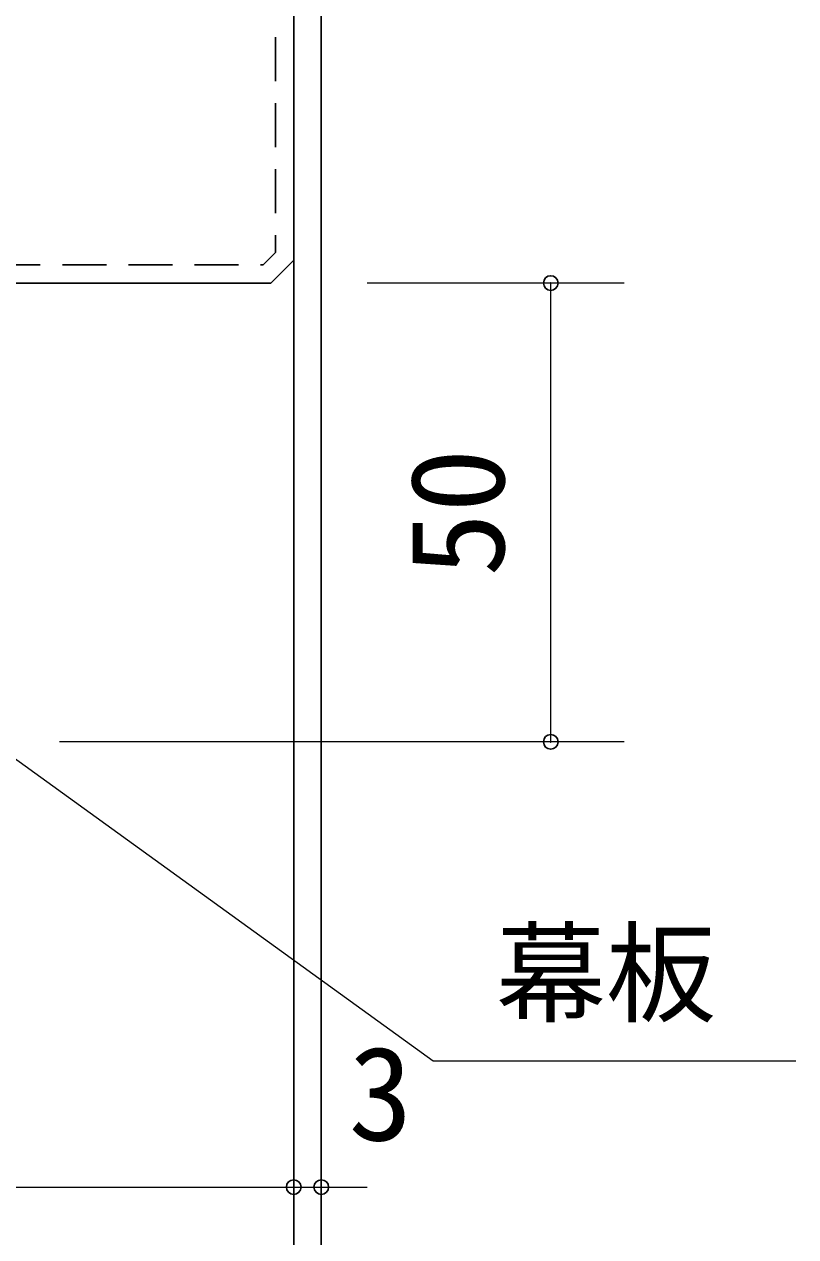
# Model space of a CAD drawing. Units: millimetres at full size; details may follow other scales. Extents: x -800 to 800, y -560 to 560.
# Drawn here: x -383.1 to -299.1, y 288.3 to 420.4 of the extents above; entities that cross this region are included whole.
import ezdxf
from ezdxf.enums import TextEntityAlignment as Align

# ---------------------------------------------------------------- set-up
doc = ezdxf.new("R2010")
doc.units = ezdxf.units.MM
doc.header["$LTSCALE"] = 4
doc.header["$PDMODE"] = 32
doc.header["$PDSIZE"] = 1.6
doc.linetypes.add('DASHED1', pattern=[1.8, 1.2, -0.6])
doc.layers.add('2-0', color=7, linetype='Continuous', lineweight=25)
doc.styles.add('ＭＳ ゴシック', font='')
doc.styles.get('ＭＳ ゴシック').set_extended_font_data('MS Gothic')

msp = doc.modelspace()

# ---------------------------------------------------------------- linework, layer by layer
at = {"layer": '2-0'}
for p, q in [((-353.796, 428.203), (-353.796, 173.203)), ((-350.796, 428.203), (-350.796, 173.203)), ((-350.796, 413.703), (-350.796, 240.248)), ((-350.796, 413.703), (-350.796, 290.74)), ((-353.796, 394.703), (-356.296, 392.203)), ((-356.296, 392.203), (-409.796, 392.203))]:
    msp.add_line(p, q, dxfattribs=at)
at = {"layer": '2-0', "linetype": 'DASHED1'}
for p, q in [((-353.796, 394.703), (-353.796, 411.703)), ((-355.796, 395.532), (-357.124, 394.203)), ((-407.796, 394.203), (-357.124, 394.203))]:
    msp.add_line(p, q, dxfattribs=at)
at = {"layer": '2-0', "color": 4, "lineweight": 9}
for p, q in [((-317.796, 392.202), (-345.796, 392.202)), ((-325.796, 342.202), (-325.796, 392.202)), ((-396.646, 349.433), (-338.613, 307.432)), ((-317.796, 342.202), (-379.294, 342.202)), ((-338.613, 307.432), (-299.118, 307.432)), ((-469.794, 293.679), (-345.796, 293.679)), ((-351.796, 293.679), (-350.796, 293.679))]:
    msp.add_line(p, q, dxfattribs=at)
at = {"layer": '2-0', "linetype": 'DASHED1'}
msp.add_lwpolyline([(-373.796, 428.203), (-373.796, 426.203), (-355.796, 426.203), (-355.796, 395.532)], dxfattribs=at)
at = {"layer": '2-0', "color": 4}
for p in [(-325.796, 392.202), (-325.796, 342.202), (-353.796, 293.679), (-350.796, 293.679)]:
    msp.add_point(p, dxfattribs=at)

# ---------------------------------------------------------------- texts
at = {"layer": '2-0', "style": 'ＭＳ ゴシック'}
msp.add_text('50', height=10.26, rotation=90, dxfattribs=at).set_placement((-327.796, 360.202), align=Align.BOTTOM_LEFT)
for s, height, p in [('幕板', 8.798, (-331.785, 309.949)), ('3', 10.26, (-347.825, 295.679))]:
    msp.add_text(s, height=height, dxfattribs=at).set_placement(p, align=Align.BOTTOM_LEFT)

doc.saveas('drawing.dxf')
